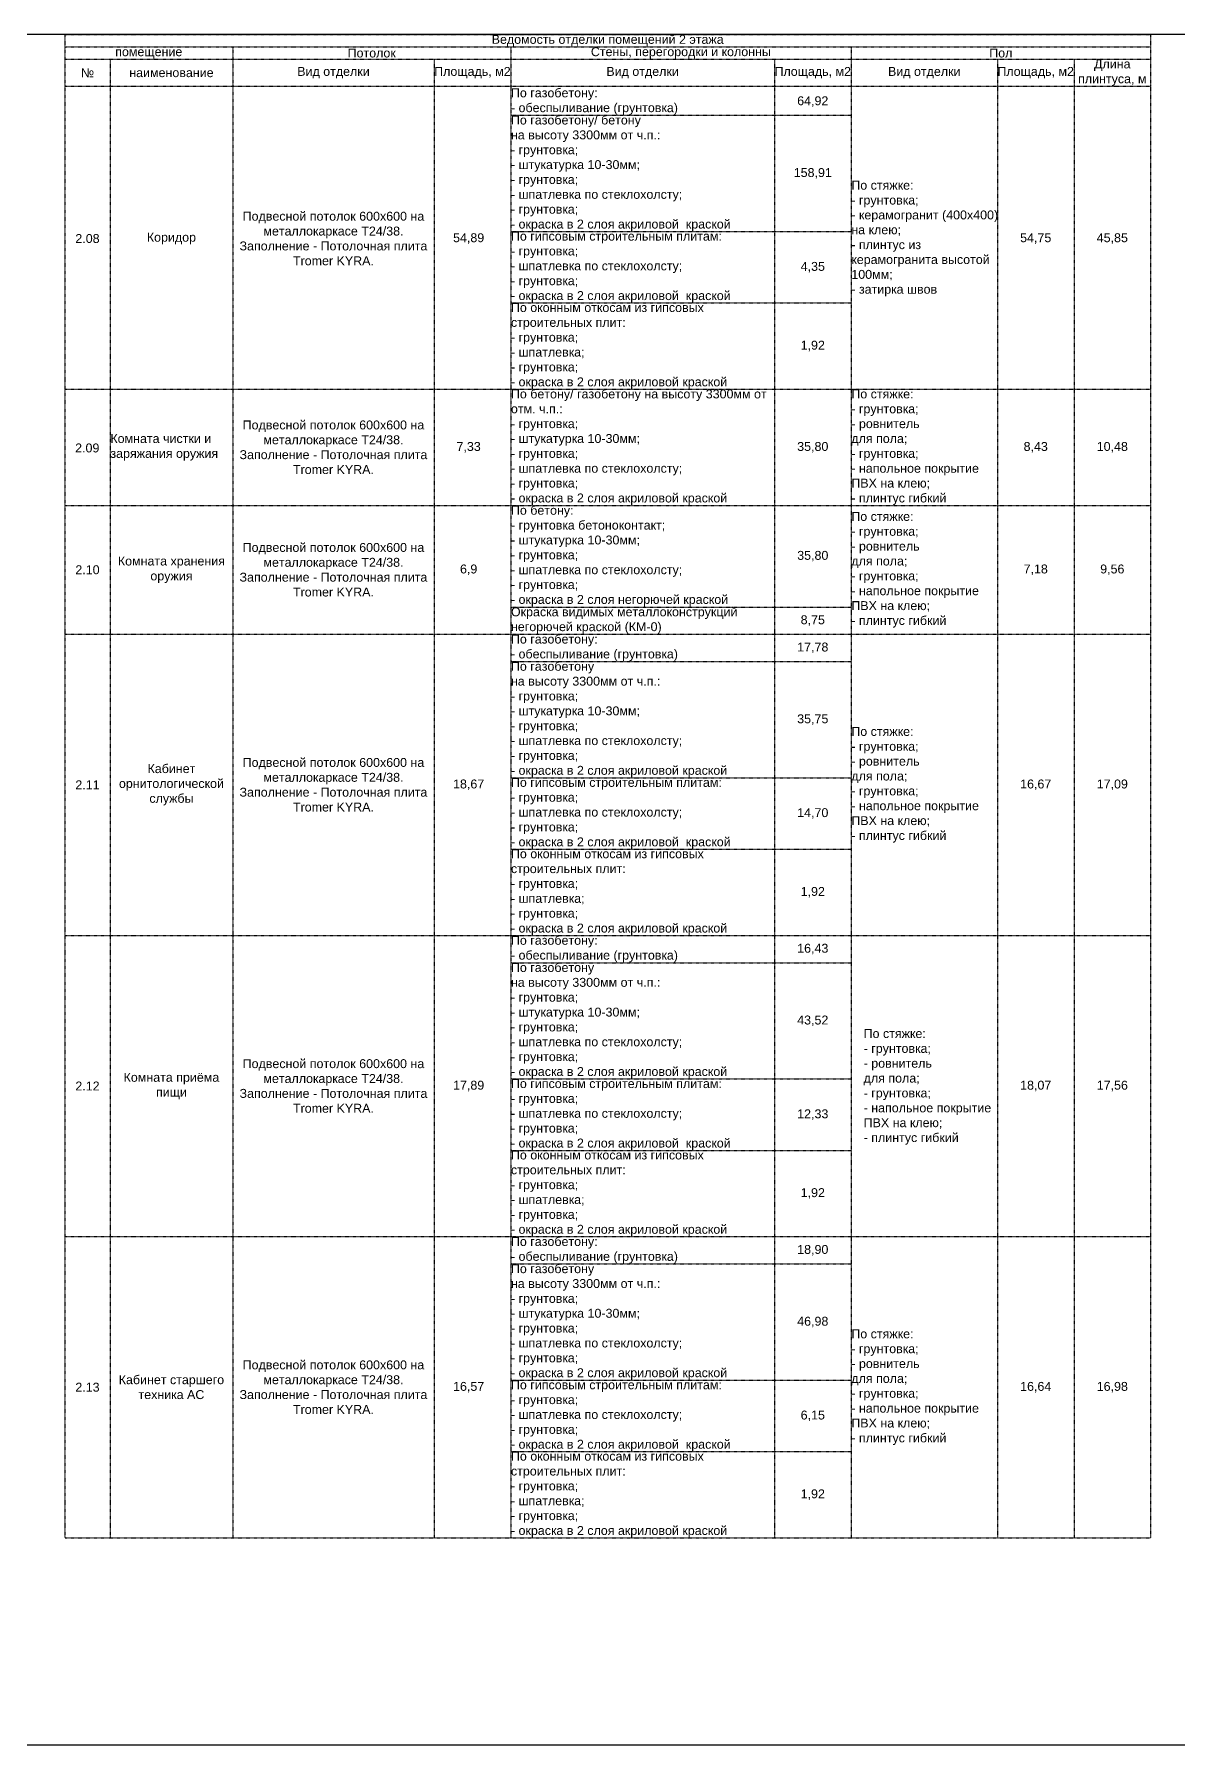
# Model space of a CAD drawing. Header units: millimetres. Extents: x 5 to 203705, y -540 to 60930.
# Drawn here: x 83763 to 110908, y 148 to 40754 of the extents above; entities that cross this region are included whole.
import ezdxf

# ---------------------------------------------------------------- set-up
doc = ezdxf.new("R2010")
doc.units = ezdxf.units.MM
doc.linetypes.add('_ШТР__3__3__Скрыто', pattern=[6, 3, -3])
doc.layers.add('PDF _Текст', color=7, linetype='Continuous')

msp = doc.modelspace()

# ---------------------------------------------------------------- linework, layer by layer
at = {"layer": 'Defpoints'}
msp.add_lwpolyline([(56617, 148), (119517, 148), (119517, 5648), (138017, 5648), (138017, 40748), (56617, 40748)], close=True, dxfattribs=at)
at = {"layer": 'PDF _Текст', "linetype": '_ШТР__3__3__Скрыто'}
for p, q in [((84489, 40748), (110262, 40748)), ((84489, 40748), (84489, 39521)), ((110262, 40748), (110262, 39521)), ((84489, 40454), (110262, 40454)), ((88476, 40454), (88476, 39521)), ((95073, 40454), (95073, 39521)), ((103153, 40454), (103153, 39521)), ((84489, 40160), (110262, 40160)), ((85565, 40160), (85565, 39521)), ((93256, 40160), (93256, 39521)), ((101335, 40160), (101335, 39521)), ((106628, 40160), (106628, 39521)), ((108445, 40160), (108445, 39521)), ((84489, 39522), (84489, 5061)), ((84489, 39521), (110262, 39521)), ((85565, 39522), (85565, 5061)), ((88476, 39523), (88476, 5061)), ((93256, 39525), (93256, 5061)), ((95073, 39526), (95073, 5061)), ((101335, 39528), (101335, 5061)), ((103153, 39529), (103153, 5061)), ((106628, 39530), (106628, 5061)), ((108445, 39531), (108445, 5061)), ((110262, 39532), (110262, 5061)), ((95073, 38830), (103153, 38830)), ((95073, 36070), (103153, 36070)), ((95073, 34376), (103153, 34376)), ((84489, 32329), (110262, 32329)), ((84489, 29568), (110262, 29568)), ((95073, 27157), (103153, 27157)), ((84489, 26511), (110262, 26511)), ((95073, 25862), (103153, 25862)), ((95073, 23103), (103153, 23103)), ((95073, 21408), (103153, 21408)), ((84489, 19361), (110262, 19361)), ((95073, 18712), (103153, 18712)), ((95073, 15953), (103153, 15953)), ((95073, 14259), (103153, 14259)), ((84489, 12211), (110262, 12211)), ((95073, 11563), (103153, 11563)), ((95073, 8803), (103153, 8803)), ((95073, 7109), (103153, 7109)), ((84489, 5061), (110262, 5061))]:
    msp.add_line(p, q, dxfattribs=at)

# ---------------------------------------------------------------- texts
for s, insert, char_height, width, attachment_point in [('{\\fArial|b0|i0|c0;Ведомость отделки помещений 2 этажа', (97375, 40601), 211.67, 25761.67, 5), ('{\\fArial|b0|i0|c0;помещение', (86482, 40307), 211.67, 3975.11, 5), ('{\\fArial|b0|i0|c0;Потолок', (91774, 40307), 211.67, 6585.67, 5), ('{\\fArial|b0|i0|c0;Стены, перегородки и колонны', (99113, 40307), 211.67, 8067.33, 5), ('{\\fArial|b0|i0|c0;Пол', (106707, 40307), 211.67, 7097.56, 5), ('{\\fArial|b0|i0|c0;№', (85027, 39840), 211.67, 1064.33, 5), ('{\\fArial|b0|i0|c0;наименование', (87020, 39840), 211.67, 2898.78, 5), ('{\\fArial|b0|i0|c0;Вид отделки', (90866, 39840), 211.67, 4768.5, 5), ('{\\fArial|b0|i0|c0;Площадь, м2', (94165, 39840), 211.67, 1805.17, 5), ('{\\fArial|b0|i0|c0;Вид отделки', (98204, 39840), 211.67, 6250.17, 5), ('{\\fArial|b0|i0|c0;Площадь, м2', (102244, 39840), 211.67, 1805.17, 5), ('{\\fArial|b0|i0|c0;Вид отделки', (104890, 39840), 211.67, 3463.22, 5), ('{\\fArial|b0|i0|c0;Площадь, м2', (107536, 39840), 211.67, 1805.17, 5), ('{\\fArial|b0|i0|c0;Длина плинтуса, м', (109354, 39840), 211.67, 1805.17, 5), ('{\\fArial|b0|i0|c0;По газобетону: ^J- обеспыливание (грунтовка)', (95079, 39154), 211.67, 6250.17, 4), ('{\\fArial|b0|i0|c0;64,92', (102244, 39154), 211.67, 1805.17, 5), ('{\\fArial|b0|i0|c0;По газобетону/ бетону^Jна высоту 3300мм от ч.п.:^J- грунтовка;^J- штукатурка 10-30мм;^J- грунтовка;^J- шпатлевка по стеклохолсту; ^J- грунтовка;^J- окраска в 2 слоя акриловой  краской ', (95079, 37450), 211.667, 6250.17, 4), ('{\\fArial|b0|i0|c0;158,91', (102244, 37450), 211.67, 1805.17, 5), ('{\\fArial|b0|i0|c0;По стяжке:^J- грунтовка;^J- керамогранит (400x400) ^Jна клею;^J- плинтус из керамогранита высотой 100мм; ^J- затирка швов', (103159, 35903), 211.667, 3463.22, 4), ('{\\fArial|b0|i0|c0;Подвесной потолок 600x600 на металлокаркасе Т24/38.^JЗаполнение - Потолочная плита ^JTromer KYRA.', (90866, 35903), 211.667, 4768.5, 5), ('{\\fArial|b0|i0|c0;2.08', (85027, 35903), 211.67, 1064.33, 5), ('{\\fArial|b0|i0|c0;Коридор', (87020, 35903), 211.67, 2898.78, 5), ('{\\fArial|b0|i0|c0;54,89', (94075, 35903), 211.67, 1805.17, 5), ('{\\fArial|b0|i0|c0;По гипсовым строительным плитам: ^J- грунтовка; ^J- шпатлевка по стеклохолсту;^J- грунтовка; ^J- окраска в 2 слоя акриловой  краской', (95079, 35223), 211.667, 6250.17, 4), ('{\\fArial|b0|i0|c0|p34;54,\\fArial|b0|i0|c204|p34;75}', (107536, 35903), 211.67, 1805.17, 5), ('{\\fArial|b0|i0|c0|p34;4\\fArial|b0|i0|c204|p34;5,85}', (109354, 35903), 211.67, 1805.17, 5), ('{\\fArial|b0|i0|c0;4,35', (102244, 35223), 211.67, 1805.17, 5), ('{\\fArial|b0|i0|c0;По оконным откосам из гипсовых строительных плит: ^J- грунтовка; ^J- шпатлевка;^J- грунтовка; ^J- окраска в 2 слоя акриловой краской', (95079, 33352), 211.667, 6250.17, 4), ('{\\fArial|b0|i0|c0;1,92', (102244, 33352), 211.67, 1805.17, 5), ('{\\fArial|b0|i0|c0;По бетону/ газобетону на высоту 3300мм от отм. ч.п.:^J- грунтовка;^J- штукатурка 10-30мм;^J- грунтовка;^J- шпатлевка по стеклохолсту; ^J- грунтовка;^J- окраска в 2 слоя акриловой краской', (95079, 30948), 211.667, 6250.17, 4), ('{\\fArial|b0|i0|c0;По стяжке:^J- грунтовка;^J- ровнитель ^Jдля пола;^J- грунтовка;^J- напольное покрытие ^JПВХ на клею;^J- плинтус гибкий', (103159, 30948), 211.667, 3463.22, 4), ('{\\fArial|b0|i0|c0;Подвесной потолок 600x600 на металлокаркасе Т24/38.^JЗаполнение - Потолочная плита ^JTromer KYRA.', (90866, 30948), 211.667, 4768.5, 5), ('{\\fArial|b0|i0|c0;2.09', (84734, 30931), 211.67, 1064.33, 4), ('{\\fArial|b0|i0|c0;Комната чистки и заряжания оружия', (85571, 30948), 211.67, 2898.78, 4), ('{\\fArial|b0|i0|c204|p34;7,33}', (94075, 30948), 211.67, 1805.17, 5), ('{\\fArial|b0|i0|c0;35,80', (102244, 30948), 211.67, 1805.17, 5), ('{\\fArial|b0|i0|c204|p34;8,43}', (107536, 30948), 211.67, 1805.17, 5), ('{\\fArial|b0|i0|c204|p34;10,48}', (109354, 30948), 211.67, 1805.17, 5), ('{\\fArial|b0|i0|c0;По бетону:^J- грунтовка бетоноконтакт;^J- штукатурка 10-30мм;^J- грунтовка;^J- шпатлевка по стеклохолсту; ^J- грунтовка;^J- окраска в 2 слоя негорючей краской', (95079, 28363), 211.667, 6250.17, 4), ('{\\fArial|b0|i0|c0;По стяжке:^J- грунтовка;^J- ровнитель ^Jдля пола;^J- грунтовка;^J- напольное покрытие ^JПВХ на клею;^J- плинтус гибкий', (103159, 28040), 211.667, 3463.22, 4), ('{\\fArial|b0|i0|c0;Подвесной потолок 600x600 на металлокаркасе Т24/38.^JЗаполнение - Потолочная плита ^JTromer KYRA.', (90866, 28040), 211.667, 4768.5, 5), ('{\\fArial|b0|i0|c0;35,80', (102244, 28363), 211.67, 1805.17, 5), ('{\\fArial|b0|i0|c0;2.10', (85027, 28040), 211.67, 1064.33, 5), ('{\\fArial|b0|i0|c0;Комната хранения оружия', (87020, 28040), 211.67, 2898.78, 5), ('{\\fArial|b0|i0|c0|p34;6,\\fArial|b0|i0|c204|p34;9}', (94075, 28040), 211.67, 1805.17, 5), ('{\\fArial|b0|i0|c204|p34;7,18}', (107536, 28040), 211.67, 1805.17, 5), ('{\\fArial|b0|i0|c204|p34;9,56}', (109354, 28040), 211.67, 1805.17, 5), ('{\\fArial|b0|i0|c0;Окраска видимых металлоконструкций негорючей краской (КМ-0)', (95079, 26834), 211.67, 6250.17, 4), ('{\\fArial|b0|i0|c0;8,75', (102244, 26834), 211.67, 1805.17, 5), ('{\\fArial|b0|i0|c0;По газобетону: ^J- обеспыливание (грунтовка)', (95079, 26187), 211.67, 6250.17, 4), ('{\\fArial|b0|i0|c0;17,78', (102244, 26187), 211.67, 1805.17, 5), ('{\\fArial|b0|i0|c0;По газобетону ^Jна высоту 3300мм от ч.п.:^J- грунтовка;^J- штукатурка 10-30мм;^J- грунтовка;^J- шпатлевка по стеклохолсту; ^J- грунтовка;^J- окраска в 2 слоя акриловой краской', (95079, 24483), 211.667, 6250.17, 4), ('{\\fArial|b0|i0|c0;35,75', (102244, 24483), 211.67, 1805.17, 5), ('{\\fArial|b0|i0|c0;По стяжке:^J- грунтовка;^J- ровнитель ^Jдля пола;^J- грунтовка;^J- напольное покрытие ^JПВХ на клею;^J- плинтус гибкий', (103159, 22936), 211.667, 3463.22, 4), ('{\\fArial|b0|i0|c0;Подвесной потолок 600x600 на металлокаркасе Т24/38.^JЗаполнение - Потолочная плита ^JTromer KYRA.', (90866, 22936), 211.667, 4768.5, 5), ('{\\fArial|b0|i0|c0;Кабинет орнитологической службы', (87020, 22936), 211.67, 2898.78, 5), ('{\\fArial|b0|i0|c0;2.11', (85027, 22936), 211.67, 1064.33, 5), ('{\\fArial|b0|i0|c0|p34;18,\\fArial|b0|i0|c204|p34;67}', (94075, 22936), 211.67, 1805.17, 5), ('{\\fArial|b0|i0|c0;По гипсовым строительным плитам: ^J- грунтовка; ^J- шпатлевка по стеклохолсту;^J- грунтовка; ^J- окраска в 2 слоя акриловой  краской', (95079, 22256), 211.667, 6250.17, 4), ('{\\fArial|b0|i0|c204|p34;16,67}', (107536, 22936), 211.67, 1805.17, 5), ('{\\fArial|b0|i0|c204|p34;17,09}', (109354, 22936), 211.67, 1805.17, 5), ('{\\fArial|b0|i0|c0;14,70', (102244, 22256), 211.67, 1805.17, 5), ('{\\fArial|b0|i0|c0;По оконным откосам из гипсовых строительных плит: ^J- грунтовка; ^J- шпатлевка;^J- грунтовка; ^J- окраска в 2 слоя акриловой краской', (95079, 20385), 211.667, 6250.17, 4), ('{\\fArial|b0|i0|c0;1,92', (102244, 20385), 211.67, 1805.17, 5), ('{\\fArial|b0|i0|c0;По газобетону: ^J- обеспыливание (грунтовка)', (95079, 19037), 211.67, 6250.17, 4), ('{\\fArial|b0|i0|c0;16,43', (102244, 19037), 211.67, 1805.17, 5), ('{\\fArial|b0|i0|c0;По газобетону ^Jна высоту 3300мм от ч.п.:^J- грунтовка;^J- штукатурка 10-30мм;^J- грунтовка;^J- шпатлевка по стеклохолсту; ^J- грунтовка;^J- окраска в 2 слоя акриловой краской', (95079, 17333), 211.667, 6250.17, 4), ('{\\fArial|b0|i0|c0;43,52', (102244, 17333), 211.67, 1805.17, 5), ('{\\fArial|b0|i0|c0;По стяжке:^J- грунтовка;^J- ровнитель ^Jдля пола;^J- грунтовка;^J- напольное покрытие ^JПВХ на клею;^J- плинтус гибкий', (103451, 15765), 211.667, 3463.22, 4), ('{\\fArial|b0|i0|c0;Подвесной потолок 600x600 на металлокаркасе Т24/38.^JЗаполнение - Потолочная плита ^JTromer KYRA.', (90866, 15786), 211.667, 4768.5, 5), ('{\\fArial|b0|i0|c0;2.12', (85027, 15786), 211.67, 1064.33, 5), ('{\\fArial|b0|i0|c0;Комната приёма пищи', (87020, 15786), 211.67, 2898.78, 5), ('{\\fArial|b0|i0|c204|p34;17,89}', (94075, 15786), 211.67, 1805.17, 5), ('{\\fArial|b0|i0|c0;По гипсовым строительным плитам: ^J- грунтовка; ^J- шпатлевка по стеклохолсту;^J- грунтовка; ^J- окраска в 2 слоя акриловой  краской', (95079, 15106), 211.667, 6250.17, 4), ('{\\fArial|b0|i0|c204|p34;18,07}', (107536, 15786), 211.67, 1805.17, 5), ('{\\fArial|b0|i0|c204|p34;17,56}', (109354, 15786), 211.67, 1805.17, 5), ('{\\fArial|b0|i0|c0;12,33', (102244, 15106), 211.67, 1805.17, 5), ('{\\fArial|b0|i0|c0;По оконным откосам из гипсовых строительных плит: ^J- грунтовка; ^J- шпатлевка;^J- грунтовка; ^J- окраска в 2 слоя акриловой краской', (95079, 13235), 211.667, 6250.17, 4), ('{\\fArial|b0|i0|c0;1,92', (102244, 13235), 211.67, 1805.17, 5), ('{\\fArial|b0|i0|c0;По газобетону: ^J- обеспыливание (грунтовка)', (95079, 11887), 211.67, 6250.17, 4), ('{\\fArial|b0|i0|c0;18,90', (102244, 11887), 211.67, 1805.17, 5), ('{\\fArial|b0|i0|c0;По газобетону ^Jна высоту 3300мм от ч.п.:^J- грунтовка;^J- штукатурка 10-30мм;^J- грунтовка;^J- шпатлевка по стеклохолсту; ^J- грунтовка;^J- окраска в 2 слоя акриловой краской', (95079, 10183), 211.667, 6250.17, 4), ('{\\fArial|b0|i0|c0;46,98', (102244, 10183), 211.67, 1805.17, 5), ('{\\fArial|b0|i0|c0;По стяжке:^J- грунтовка;^J- ровнитель ^Jдля пола;^J- грунтовка;^J- напольное покрытие ^JПВХ на клею;^J- плинтус гибкий', (103159, 8636), 211.667, 3463.22, 4), ('{\\fArial|b0|i0|c0;Кабинет старшего техника АС', (87020, 8636), 211.67, 2898.78, 5), ('{\\fArial|b0|i0|c0;Подвесной потолок 600x600 на металлокаркасе Т24/38.^JЗаполнение - Потолочная плита ^JTromer KYRA.', (90866, 8636), 211.667, 4768.5, 5), ('{\\fArial|b0|i0|c0;2.13', (85027, 8636), 211.67, 1064.33, 5), ('{\\fArial|b0|i0|c0|p34;16,\\fArial|b0|i0|c204|p34;5\\fArial|b0|i0|c0|p34;7}', (94075, 8636), 211.67, 1805.17, 5), ('{\\fArial|b0|i0|c0;По гипсовым строительным плитам: ^J- грунтовка; ^J- шпатлевка по стеклохолсту;^J- грунтовка; ^J- окраска в 2 слоя акриловой  краской', (95079, 7956), 211.667, 6250.17, 4), ('{\\fArial|b0|i0|c0|p34;16,\\fArial|b0|i0|c204|p34;64}', (107536, 8636), 211.67, 1805.17, 5), ('{\\fArial|b0|i0|c0|p34;16,\\fArial|b0|i0|c204|p34;98}', (109354, 8636), 211.67, 1805.17, 5), ('{\\fArial|b0|i0|c0;6,15', (102244, 7956), 211.67, 1805.17, 5), ('{\\fArial|b0|i0|c0;По оконным откосам из гипсовых строительных плит: ^J- грунтовка; ^J- шпатлевка;^J- грунтовка; ^J- окраска в 2 слоя акриловой краской', (95079, 6085), 211.667, 6250.17, 4), ('{\\fArial|b0|i0|c0;1,92', (102244, 6085), 211.67, 1805.17, 5)]:
    msp.add_mtext(s, dxfattribs=dict(at, insert=insert, char_height=char_height, width=width, attachment_point=attachment_point))

doc.saveas('drawing.dxf')
